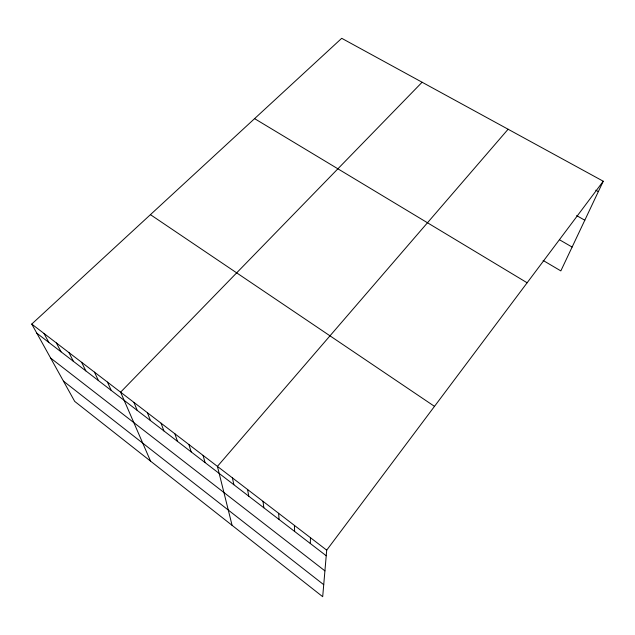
<?xml version="1.0" encoding="UTF-8"?>
<svg xmlns="http://www.w3.org/2000/svg" width="635" height="635" viewBox="0 0 635 635"><rect width="100%" height="100%" fill="white"/><g stroke="black" fill="none" stroke-linecap="round" stroke-linejoin="round"><path stroke-width="0.95" d="M310.317 543.512L310.452 537.694M603.25 181.229L326.707 550.156L322.691 596.694L74.7 401.391L31.75 324.072L341.717 38.306L603.25 181.229L560.84 270.899L543.108 260.445M508.111 129.238L217.424 466.392L232.085 525.343M422.1 82.24L120.602 392.176L150.566 461.145M595.757 190.19L598.337 191.619M576.636 215.606L584.811 220.218M559.689 239.879L572.111 247.063M254.587 118.634L527.129 282.781M150.431 214.654L434.491 406.36M31.75 324.072L326.707 550.156M36.806 333.184L326.223 555.752M50.625 358.061L324.922 570.865M63.444 381.127L323.723 584.692M43.99 333.462L48.855 342.448M56.38 342.956L61.031 351.814M68.913 352.56L73.358 361.291M81.605 362.291L85.836 370.888M94.44 372.134L98.457 380.587M107.442 382.095L111.228 390.414M133.921 402.384L137.231 410.408M147.399 412.726L150.471 420.592M161.06 423.188L163.878 430.895M174.879 433.784L177.443 441.333M188.881 444.516L191.183 451.898M203.057 455.382L205.089 462.59M232.41 477.877L233.863 484.719M247.602 489.522L248.753 496.173M262.993 501.325L263.842 507.77M278.598 513.286L279.122 519.525M294.418 525.407L294.616 531.439"/></g></svg>
